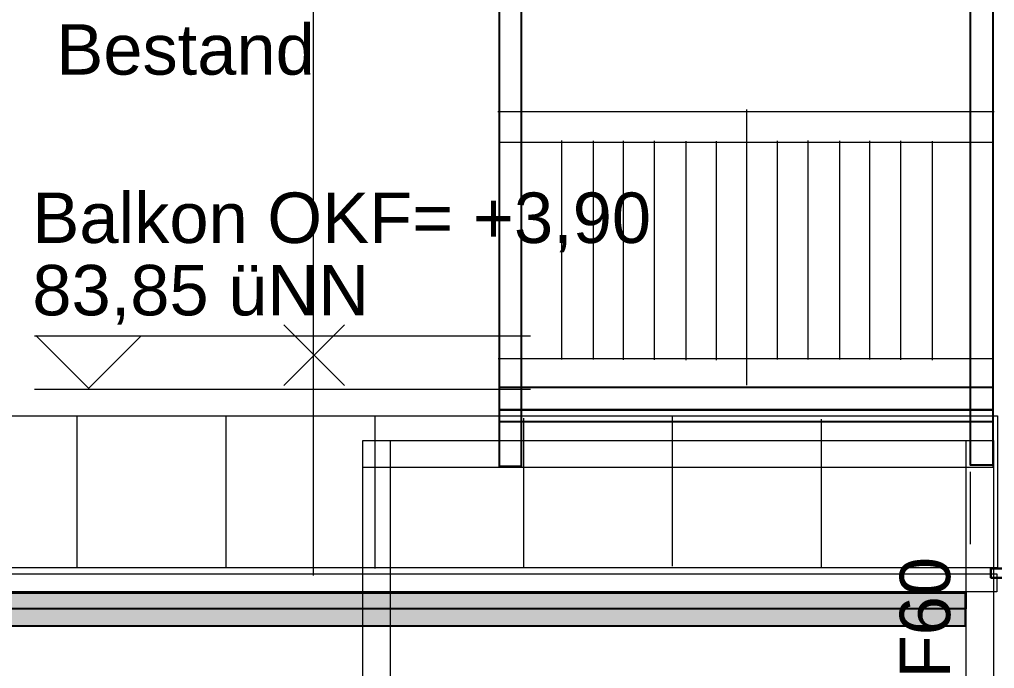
# Model space of a CAD drawing. Header units: millimetres. Extents: x 7 to 41668, y 3977 to 28530.
# Drawn here: x 14898 to 18826, y 11377 to 13991 of the extents above; entities that cross this region are included whole.
import ezdxf

# ---------------------------------------------------------------- set-up
doc = ezdxf.new("R2010")
doc.units = ezdxf.units.MM
doc.header["$LTSCALE"] = 50
for name, color, linetype in [('02_Grundstuecksgrenze', 8, 'Continuous'), ('05_Linien_stark', 7, 'Continuous'), ('06_Linien_fein', 3, 'Continuous'), ('10_Text', 7, 'Continuous')]:
    doc.layers.add(name, color=color, linetype=linetype)
doc.styles.add('PLAN', font='arial.ttf')

msp = doc.modelspace()

# ---------------------------------------------------------------- hatches: boundary and pattern name
at = {"layer": '02_Grundstuecksgrenze', "transparency": 33554541}
msp.add_hatch(color=7, dxfattribs=at).paths.add_polyline_path([(5654.5, 11683.1), (18710.5, 11683.1), (18710.5, 11617.2), (5654.5, 11617.2)])
at = {"layer": '02_Grundstuecksgrenze'}
msp.add_hatch(color=7, dxfattribs=at).paths.add_polyline_path([(5656.6, 11681.9), (18707.8, 11681.9), (18707.8, 11547.9), (5656.6, 11547.9)])

# ---------------------------------------------------------------- linework, layer by layer
for points in [[(5654.5, 11683.1), (18710.5, 11683.1), (18710.5, 11617.2), (5654.5, 11617.2)], [(5656.6, 11681.9), (18707.8, 11681.9), (18707.8, 11547.9), (5656.6, 11547.9)]]:
    msp.add_lwpolyline(points, close=True, dxfattribs=at)
at = {"layer": '05_Linien_stark', "lineweight": 15}
for p, q in [((16825.6, 13621), (18824.2, 13621)), ((16825.6, 13621), (18824.2, 13621)), ((17826.9, 13627.9), (17826.9, 12518)), ((17826.9, 13627.9), (17826.9, 12518)), ((16834.1, 13497.1), (18823.8, 13497.1)), ((16834.1, 13497.1), (18823.8, 13497.1)), ((17080.9, 13503.5), (17080.9, 12622.1)), ((17080.9, 13503.5), (17080.9, 12622.1)), ((17208.7, 13502.4), (17208.7, 12621)), ((17208.7, 13502.4), (17208.7, 12621)), ((17330.4, 13502.3), (17330.4, 12620.9)), ((17330.4, 13502.3), (17330.4, 12620.9)), ((17454.7, 13502), (17454.7, 12620.7)), ((17454.7, 13502), (17454.7, 12620.7)), ((17582.5, 13500.9), (17582.5, 12619.5)), ((17582.5, 13500.9), (17582.5, 12619.5)), ((17704.2, 13500.8), (17704.2, 12619.5)), ((17704.2, 13500.8), (17704.2, 12619.5)), ((17949.8, 13502.7), (17949.8, 12621.3)), ((17949.8, 13502.7), (17949.8, 12621.3)), ((18073.7, 13503.6), (18073.7, 12622.2)), ((18073.7, 13503.6), (18073.7, 12622.2)), ((18201.4, 13502.4), (18201.4, 12621.1)), ((18201.4, 13502.4), (18201.4, 12621.1)), ((18323.1, 13502.4), (18323.1, 12621)), ((18323.1, 13502.4), (18323.1, 12621)), ((18447.4, 13502.1), (18447.4, 12620.7)), ((18447.4, 13502.1), (18447.4, 12620.7)), ((18575.2, 13500.9), (18575.2, 12619.6)), ((18575.2, 13500.9), (18575.2, 12619.6)), ((14958.7, 12717.2), (16957.2, 12717.2)), ((15177, 12504.6), (14963.6, 12718)), ((15177.3, 12506.1), (15385.6, 12714.4)), ((16826.8, 12625.9), (18820.6, 12625.9)), ((16826.8, 12625.9), (18820.6, 12625.9)), ((14958.2, 12501.7), (16956.7, 12501.7))]:
    msp.add_line(p, q, dxfattribs=at)
at = {"layer": '05_Linien_stark', "lineweight": 25}
for points in [[(16831.7, 19283), (16919.4, 19283), (16919.4, 12190.4), (16831.7, 12190.4)], [(18729.2, 19282.1), (18820.1, 19282.1), (18820.1, 12196.2), (18729.2, 12196.2)], [(16832.3, 12510.5), (18819.4, 12510.5), (18819.4, 12419), (16832.3, 12419)], [(16832.3, 12510.5), (18819.4, 12510.5), (18819.4, 12419), (16832.3, 12419)], [(16831.6, 12419), (18818.8, 12419), (18818.8, 12370.9), (16831.6, 12370.9)], [(16831.6, 12419), (18818.8, 12419), (18818.8, 12370.9), (16831.6, 12370.9)]]:
    msp.add_lwpolyline(points, close=True, dxfattribs=at)
at = {"layer": '05_Linien_stark', "lineweight": 20}
for points in [[(5545.9, 12394.9), (18837.9, 12394.9), (18837.9, 11782.4), (5545.9, 11782.4)], [(16281.4, 12295.9), (18819.4, 12295.9), (18819.4, 12186.8), (16281.4, 12186.8)], [(16281.4, 12295.9), (18819.4, 12295.9), (18819.4, 12186.8), (16281.4, 12186.8)], [(16281.4, 12295.3), (16390.8, 12295.3), (16390.8, 8625), (16281.4, 8625)], [(18712.1, 12295.7), (18821.5, 12295.7), (18821.5, 8488.5), (18712.1, 8488.5)], [(5545.7, 11759.1), (18835.2, 11759.1), (18835.2, 11686.1), (5545.7, 11686.1)]]:
    msp.add_lwpolyline(points, close=True, dxfattribs=at)
at = {"layer": '05_Linien_stark', "lineweight": 30}
msp.add_lwpolyline([(18811.8, 11779.4), (19211.6, 11779.4), (19211.6, 11742.9), (18811.8, 11742.9)], close=True, dxfattribs=at)
msp.add_lwpolyline([(18811.8, 11779.4), (19211.6, 11779.4), (19211.6, 11742.9), (18811.8, 11742.9)], close=True, dxfattribs=at)
at = {"layer": '06_Linien_fein', "lineweight": 9}
for p, q in [((16082.4, 11752.2), (16082.4, 14377.2)), ((16206.7, 12517.4), (15962.5, 12761.7)), ((16206.7, 12761.7), (15962.5, 12517.4)), ((15130.1, 11781.1), (15130.1, 12391)), ((15130.1, 11781.1), (15130.1, 12391)), ((15730.1, 11781.1), (15730.1, 12392.2)), ((15730.1, 11781.1), (15730.1, 12392.2)), ((16330.1, 11780.1), (16330.1, 12392.7)), ((16330.1, 12301.7), (16330.1, 12392.7)), ((16930.1, 11781.5), (16930.1, 12385)), ((16930.1, 11781.5), (16930.1, 12385)), ((17529.2, 11789), (17529.2, 12393.2)), ((17529.2, 11789), (17529.2, 12393.2)), ((18129.2, 11783.8), (18129.2, 12380.9)), ((18129.2, 11783.8), (18129.2, 12380.9)), ((18729.2, 11878.4), (18729.2, 12169.1)), ((18729.2, 11878.4), (18729.2, 12169.1))]:
    msp.add_line(p, q, dxfattribs=at)

# ---------------------------------------------------------------- texts
at = {"layer": '10_Text', "style": 'PLAN'}
for s, p in [('Bestand', (15046, 13768.8)), ('Balkon OKF= +3,90', (14949.4, 13090.9)), ('83,85 üNN', (14949.4, 12799.4))]:
    msp.add_text(s, height=203.2, dxfattribs=at).set_placement(p)
msp.add_text('hfh F60', height=203.2, rotation=90, dxfattribs=at).set_placement((18647.5, 10864))

doc.saveas('drawing.dxf')
